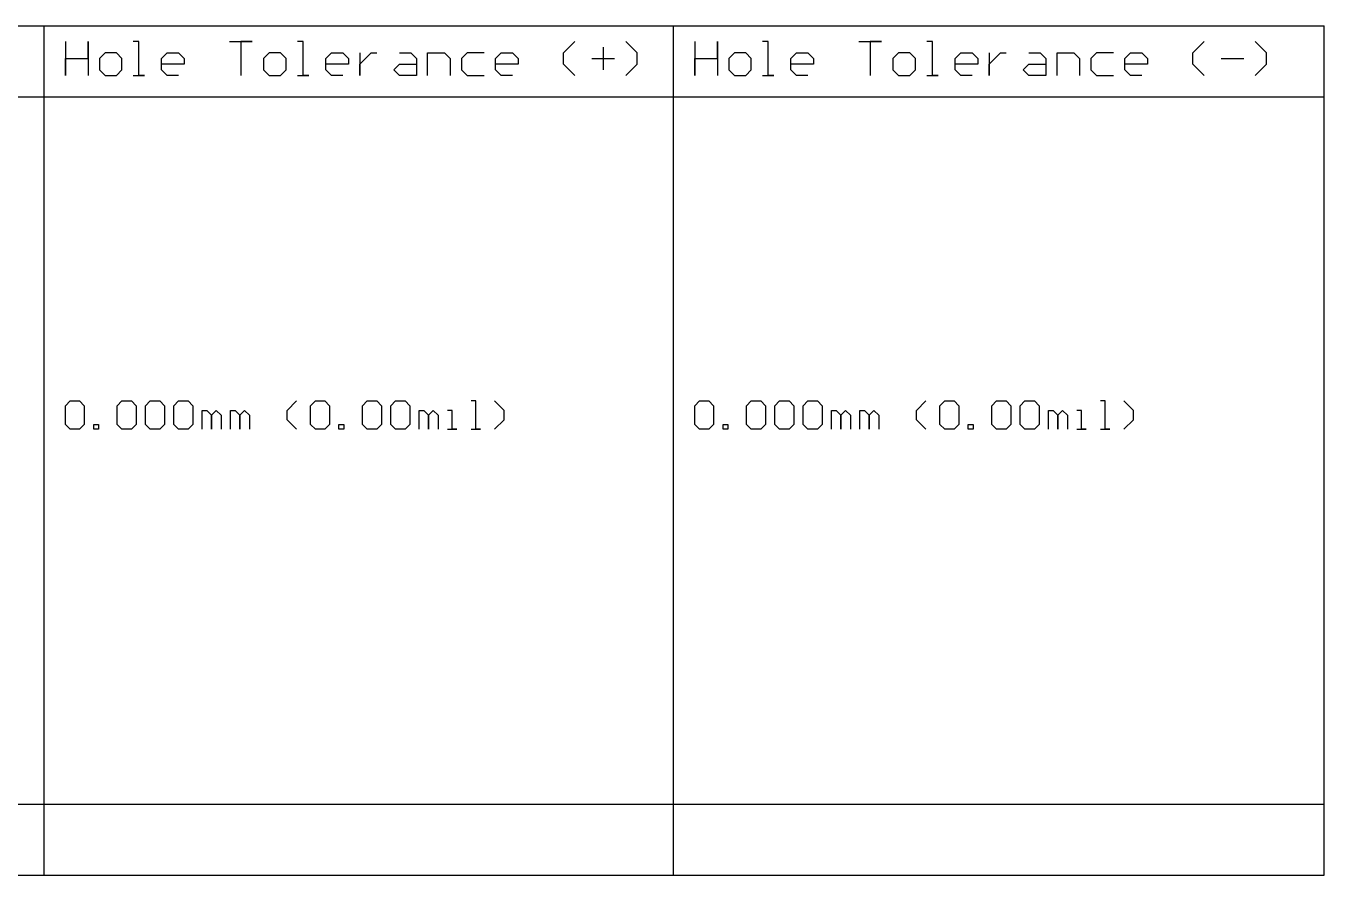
# Model space of a CAD drawing. Header units: millimetres. Extents: x 7.3 to 18.4, y 2.4 to 9.4.
# Drawn here: x 15.633 to 18.383, y 7.647 to 9.447 of the extents above; entities that cross this region are included whole.
import ezdxf

# ---------------------------------------------------------------- set-up
doc = ezdxf.new("R2010")
doc.units = ezdxf.units.MM
doc.header["$MEASUREMENT"] = 0
doc.layers.add('DrillDrawing', color=1, linetype='Continuous')

msp = doc.modelspace()

# ---------------------------------------------------------------- linework, layer by layer
at = {"layer": 'DrillDrawing'}
for p, q in [((7.3225, 9.4475), (18.3834, 9.4475)), ((15.6712, 7.6475), (15.6712, 9.4475)), ((17.0048, 7.6475), (17.0048, 9.4475)), ((18.3834, 7.6475), (18.3834, 9.4475)), ((15.7162, 9.4145), (15.7162, 9.3425)), ((15.7642, 9.3785), (15.7642, 9.4145)), ((15.7642, 9.4145), (15.7642, 9.3425)), ((15.8721, 9.4145), (15.8601, 9.4145)), ((15.8721, 9.3425), (15.8721, 9.4145)), ((16.0641, 9.4145), (16.1121, 9.4145)), ((16.1121, 9.4145), (16.0881, 9.4145)), ((16.0881, 9.4145), (16.0881, 9.3425)), ((16.22, 9.4145), (16.208, 9.4145)), ((16.22, 9.3425), (16.22, 9.4145)), ((16.7719, 9.3905), (16.7958, 9.4145)), ((16.9278, 9.3905), (16.9038, 9.4145)), ((17.0498, 9.4145), (17.0498, 9.3425)), ((17.0978, 9.3785), (17.0978, 9.4145)), ((17.0978, 9.4145), (17.0978, 9.3425)), ((17.2057, 9.4145), (17.1938, 9.4145)), ((17.2057, 9.3425), (17.2057, 9.4145)), ((17.3977, 9.4145), (17.4457, 9.4145)), ((17.4457, 9.4145), (17.4217, 9.4145)), ((17.4217, 9.4145), (17.4217, 9.3425)), ((17.5536, 9.4145), (17.5416, 9.4145)), ((17.5536, 9.3425), (17.5536, 9.4145)), ((18.1055, 9.3905), (18.1295, 9.4145)), ((18.2614, 9.3905), (18.2374, 9.4145)), ((15.8002, 9.3905), (15.7882, 9.3785)), ((15.8242, 9.3905), (15.8002, 9.3905)), ((15.8362, 9.3785), (15.8242, 9.3905)), ((15.9201, 9.3785), (15.9321, 9.3905)), ((15.9321, 9.3905), (15.9561, 9.3905)), ((15.9561, 9.3905), (15.9681, 9.3785)), ((16.1481, 9.3905), (16.1361, 9.3785)), ((16.172, 9.3905), (16.1481, 9.3905)), ((16.184, 9.3785), (16.172, 9.3905)), ((16.268, 9.3785), (16.28, 9.3905)), ((16.28, 9.3905), (16.304, 9.3905)), ((16.304, 9.3905), (16.316, 9.3785)), ((16.34, 9.3905), (16.34, 9.3425)), ((16.352, 9.3785), (16.364, 9.3905)), ((16.364, 9.3905), (16.376, 9.3905)), ((16.424, 9.3905), (16.448, 9.3905)), ((16.448, 9.3905), (16.46, 9.3785)), ((16.4839, 9.3425), (16.4839, 9.3905)), ((16.4839, 9.3905), (16.5199, 9.3905)), ((16.5199, 9.3905), (16.5319, 9.3785)), ((16.5679, 9.3905), (16.5559, 9.3785)), ((16.6039, 9.3905), (16.5679, 9.3905)), ((16.6279, 9.3785), (16.6399, 9.3905)), ((16.6399, 9.3905), (16.6639, 9.3905)), ((16.6639, 9.3905), (16.6759, 9.3785)), ((16.7719, 9.3665), (16.7719, 9.3905)), ((16.8558, 9.4025), (16.8558, 9.3545)), ((16.9278, 9.3665), (16.9278, 9.3905)), ((17.1338, 9.3905), (17.1218, 9.3785)), ((17.1578, 9.3905), (17.1338, 9.3905)), ((17.1698, 9.3785), (17.1578, 9.3905)), ((17.2537, 9.3785), (17.2657, 9.3905)), ((17.2657, 9.3905), (17.2897, 9.3905)), ((17.2897, 9.3905), (17.3017, 9.3785)), ((17.4817, 9.3905), (17.4697, 9.3785)), ((17.5057, 9.3905), (17.4817, 9.3905)), ((17.5176, 9.3785), (17.5057, 9.3905)), ((17.6016, 9.3785), (17.6136, 9.3905)), ((17.6136, 9.3905), (17.6376, 9.3905)), ((17.6376, 9.3905), (17.6496, 9.3785)), ((17.6736, 9.3905), (17.6736, 9.3425)), ((17.6856, 9.3785), (17.6976, 9.3905)), ((17.6976, 9.3905), (17.7096, 9.3905)), ((17.7576, 9.3905), (17.7816, 9.3905)), ((17.7816, 9.3905), (17.7936, 9.3785)), ((17.8176, 9.3425), (17.8176, 9.3905)), ((17.8176, 9.3905), (17.8535, 9.3905)), ((17.8535, 9.3905), (17.8655, 9.3785)), ((17.9015, 9.3905), (17.8895, 9.3785)), ((17.9375, 9.3905), (17.9015, 9.3905)), ((17.9615, 9.3785), (17.9735, 9.3905)), ((17.9735, 9.3905), (17.9975, 9.3905)), ((17.9975, 9.3905), (18.0095, 9.3785)), ((18.1055, 9.3665), (18.1055, 9.3905)), ((18.2614, 9.3665), (18.2614, 9.3905)), ((15.7162, 9.3425), (15.7162, 9.3785)), ((15.7162, 9.3785), (15.7642, 9.3785)), ((15.7882, 9.3785), (15.7882, 9.3545)), ((15.7882, 9.3545), (15.8002, 9.3425)), ((15.8242, 9.3425), (15.8362, 9.3545)), ((15.8362, 9.3545), (15.8362, 9.3785)), ((15.9201, 9.3545), (15.9201, 9.3785)), ((15.9681, 9.3665), (15.9201, 9.3665)), ((15.9321, 9.3425), (15.9201, 9.3545)), ((15.9681, 9.3785), (15.9681, 9.3665)), ((16.1361, 9.3785), (16.1361, 9.3545)), ((16.1361, 9.3545), (16.1481, 9.3425)), ((16.172, 9.3425), (16.184, 9.3545)), ((16.184, 9.3545), (16.184, 9.3785)), ((16.268, 9.3545), (16.268, 9.3785)), ((16.316, 9.3665), (16.268, 9.3665)), ((16.28, 9.3425), (16.268, 9.3545)), ((16.316, 9.3785), (16.316, 9.3665)), ((16.34, 9.3665), (16.352, 9.3785)), ((16.34, 9.3425), (16.34, 9.3665)), ((16.412, 9.3545), (16.424, 9.3665)), ((16.424, 9.3425), (16.412, 9.3545)), ((16.424, 9.3665), (16.46, 9.3665)), ((16.46, 9.3785), (16.46, 9.3425)), ((16.5319, 9.3785), (16.5319, 9.3425)), ((16.5559, 9.3785), (16.5559, 9.3545)), ((16.5559, 9.3545), (16.5679, 9.3425)), ((16.6279, 9.3545), (16.6279, 9.3785)), ((16.6759, 9.3665), (16.6279, 9.3665)), ((16.6399, 9.3425), (16.6279, 9.3545)), ((16.6759, 9.3785), (16.6759, 9.3665)), ((16.7958, 9.3425), (16.7719, 9.3665)), ((16.8318, 9.3785), (16.8798, 9.3785)), ((16.9038, 9.3425), (16.9278, 9.3665)), ((17.0498, 9.3425), (17.0498, 9.3785)), ((17.0498, 9.3785), (17.0978, 9.3785)), ((17.1218, 9.3785), (17.1218, 9.3545)), ((17.1218, 9.3545), (17.1338, 9.3425)), ((17.1578, 9.3425), (17.1698, 9.3545)), ((17.1698, 9.3545), (17.1698, 9.3785)), ((17.2537, 9.3545), (17.2537, 9.3785)), ((17.3017, 9.3665), (17.2537, 9.3665)), ((17.2657, 9.3425), (17.2537, 9.3545)), ((17.3017, 9.3785), (17.3017, 9.3665)), ((17.4697, 9.3785), (17.4697, 9.3545)), ((17.4697, 9.3545), (17.4817, 9.3425)), ((17.5057, 9.3425), (17.5176, 9.3545)), ((17.5176, 9.3545), (17.5176, 9.3785)), ((17.6016, 9.3545), (17.6016, 9.3785)), ((17.6496, 9.3665), (17.6016, 9.3665)), ((17.6136, 9.3425), (17.6016, 9.3545)), ((17.6496, 9.3785), (17.6496, 9.3665)), ((17.6736, 9.3665), (17.6856, 9.3785)), ((17.6736, 9.3425), (17.6736, 9.3665)), ((17.7456, 9.3545), (17.7576, 9.3665)), ((17.7576, 9.3425), (17.7456, 9.3545)), ((17.7576, 9.3665), (17.7936, 9.3665)), ((17.7936, 9.3785), (17.7936, 9.3425)), ((17.8655, 9.3785), (17.8655, 9.3425)), ((17.8895, 9.3785), (17.8895, 9.3545)), ((17.8895, 9.3545), (17.9015, 9.3425)), ((17.9615, 9.3545), (17.9615, 9.3785)), ((18.0095, 9.3665), (17.9615, 9.3665)), ((17.9735, 9.3425), (17.9615, 9.3545)), ((18.0095, 9.3785), (18.0095, 9.3665)), ((18.1295, 9.3425), (18.1055, 9.3665)), ((18.1654, 9.3785), (18.2134, 9.3785)), ((18.2374, 9.3425), (18.2614, 9.3665)), ((15.8002, 9.3425), (15.8242, 9.3425)), ((15.8601, 9.3425), (15.8841, 9.3425)), ((15.8841, 9.3425), (15.8721, 9.3425)), ((15.9561, 9.3425), (15.9321, 9.3425)), ((16.1481, 9.3425), (16.172, 9.3425)), ((16.208, 9.3425), (16.232, 9.3425)), ((16.232, 9.3425), (16.22, 9.3425)), ((16.304, 9.3425), (16.28, 9.3425)), ((16.46, 9.3425), (16.424, 9.3425)), ((16.5679, 9.3425), (16.6039, 9.3425)), ((16.6639, 9.3425), (16.6399, 9.3425)), ((17.1338, 9.3425), (17.1578, 9.3425)), ((17.1938, 9.3425), (17.2177, 9.3425)), ((17.2177, 9.3425), (17.2057, 9.3425)), ((17.2897, 9.3425), (17.2657, 9.3425)), ((17.4817, 9.3425), (17.5057, 9.3425)), ((17.5416, 9.3425), (17.5656, 9.3425)), ((17.5656, 9.3425), (17.5536, 9.3425)), ((17.6376, 9.3425), (17.6136, 9.3425)), ((17.7936, 9.3425), (17.7576, 9.3425)), ((17.9015, 9.3425), (17.9375, 9.3425)), ((17.9975, 9.3425), (17.9735, 9.3425)), ((7.3225, 9.2975), (18.3834, 9.2975)), ((15.7162, 8.6425), (15.7262, 8.6525)), ((15.7162, 8.6025), (15.7162, 8.6425)), ((15.7262, 8.6525), (15.7462, 8.6525)), ((15.7462, 8.6525), (15.7562, 8.6425)), ((15.7562, 8.6425), (15.7562, 8.6025)), ((15.8262, 8.6425), (15.8362, 8.6525)), ((15.8262, 8.6025), (15.8262, 8.6425)), ((15.8362, 8.6525), (15.8561, 8.6525)), ((15.8561, 8.6525), (15.8661, 8.6425)), ((15.8661, 8.6425), (15.8661, 8.6025)), ((15.8861, 8.6425), (15.8961, 8.6525)), ((15.8861, 8.6025), (15.8861, 8.6425)), ((15.8961, 8.6525), (15.9161, 8.6525)), ((15.9161, 8.6525), (15.9261, 8.6425)), ((15.9261, 8.6425), (15.9261, 8.6025)), ((15.9461, 8.6425), (15.9561, 8.6525)), ((15.9461, 8.6025), (15.9461, 8.6425)), ((15.9561, 8.6525), (15.9761, 8.6525)), ((15.9761, 8.6525), (15.9861, 8.6425)), ((15.9861, 8.6425), (15.9861, 8.6025)), ((16.186, 8.6325), (16.206, 8.6525)), ((16.236, 8.6425), (16.246, 8.6525)), ((16.236, 8.6025), (16.236, 8.6425)), ((16.246, 8.6525), (16.266, 8.6525)), ((16.266, 8.6525), (16.276, 8.6425)), ((16.276, 8.6425), (16.276, 8.6025)), ((16.346, 8.6425), (16.356, 8.6525)), ((16.346, 8.6025), (16.346, 8.6425)), ((16.356, 8.6525), (16.376, 8.6525)), ((16.376, 8.6525), (16.386, 8.6425)), ((16.386, 8.6425), (16.386, 8.6025)), ((16.406, 8.6425), (16.416, 8.6525)), ((16.406, 8.6025), (16.406, 8.6425)), ((16.416, 8.6525), (16.436, 8.6525)), ((16.436, 8.6525), (16.446, 8.6425)), ((16.446, 8.6425), (16.446, 8.6025)), ((16.5859, 8.6525), (16.5759, 8.6525)), ((16.5859, 8.5925), (16.5859, 8.6525)), ((16.6459, 8.6325), (16.6259, 8.6525)), ((17.0498, 8.6425), (17.0598, 8.6525)), ((17.0498, 8.6025), (17.0498, 8.6425)), ((17.0598, 8.6525), (17.0798, 8.6525)), ((17.0798, 8.6525), (17.0898, 8.6425)), ((17.0898, 8.6425), (17.0898, 8.6025)), ((17.1598, 8.6425), (17.1698, 8.6525)), ((17.1598, 8.6025), (17.1598, 8.6425)), ((17.1698, 8.6525), (17.1898, 8.6525)), ((17.1898, 8.6525), (17.1998, 8.6425)), ((17.1998, 8.6425), (17.1998, 8.6025)), ((17.2197, 8.6425), (17.2297, 8.6525)), ((17.2197, 8.6025), (17.2197, 8.6425)), ((17.2297, 8.6525), (17.2497, 8.6525)), ((17.2497, 8.6525), (17.2597, 8.6425)), ((17.2597, 8.6425), (17.2597, 8.6025)), ((17.2797, 8.6425), (17.2897, 8.6525)), ((17.2797, 8.6025), (17.2797, 8.6425)), ((17.2897, 8.6525), (17.3097, 8.6525)), ((17.3097, 8.6525), (17.3197, 8.6425)), ((17.3197, 8.6425), (17.3197, 8.6025)), ((17.5196, 8.6325), (17.5396, 8.6525)), ((17.5696, 8.6425), (17.5796, 8.6525)), ((17.5696, 8.6025), (17.5696, 8.6425)), ((17.5796, 8.6525), (17.5996, 8.6525)), ((17.5996, 8.6525), (17.6096, 8.6425)), ((17.6096, 8.6425), (17.6096, 8.6025)), ((17.6796, 8.6425), (17.6896, 8.6525)), ((17.6796, 8.6025), (17.6796, 8.6425)), ((17.6896, 8.6525), (17.7096, 8.6525)), ((17.7096, 8.6525), (17.7196, 8.6425)), ((17.7196, 8.6425), (17.7196, 8.6025)), ((17.7396, 8.6425), (17.7496, 8.6525)), ((17.7396, 8.6025), (17.7396, 8.6425)), ((17.7496, 8.6525), (17.7696, 8.6525)), ((17.7696, 8.6525), (17.7796, 8.6425)), ((17.7796, 8.6425), (17.7796, 8.6025)), ((17.9195, 8.6525), (17.9095, 8.6525)), ((17.9195, 8.5925), (17.9195, 8.6525)), ((17.9795, 8.6325), (17.9595, 8.6525)), ((16.0061, 8.5925), (16.0061, 8.6325)), ((16.0061, 8.6325), (16.0161, 8.6325)), ((16.0161, 8.6325), (16.0261, 8.6225)), ((16.0261, 8.6225), (16.0361, 8.6325)), ((16.0261, 8.6225), (16.0261, 8.5925)), ((16.0261, 8.5925), (16.0261, 8.6225)), ((16.0361, 8.6325), (16.0461, 8.6225)), ((16.0461, 8.6225), (16.0461, 8.5925)), ((16.0661, 8.5925), (16.0661, 8.6325)), ((16.0661, 8.6325), (16.0761, 8.6325)), ((16.0761, 8.6325), (16.0861, 8.6225)), ((16.0861, 8.6225), (16.0961, 8.6325)), ((16.0861, 8.6225), (16.0861, 8.5925)), ((16.0861, 8.5925), (16.0861, 8.6225)), ((16.0961, 8.6325), (16.1061, 8.6225)), ((16.1061, 8.6225), (16.1061, 8.5925)), ((16.186, 8.6125), (16.186, 8.6325)), ((16.206, 8.5925), (16.186, 8.6125)), ((16.4659, 8.5925), (16.4659, 8.6325)), ((16.4659, 8.6325), (16.4759, 8.6325)), ((16.4759, 8.6325), (16.4859, 8.6225)), ((16.4859, 8.6225), (16.4959, 8.6325)), ((16.4859, 8.6225), (16.4859, 8.5925)), ((16.4859, 8.5925), (16.4859, 8.6225)), ((16.4959, 8.6325), (16.5059, 8.6225)), ((16.5059, 8.6225), (16.5059, 8.5925)), ((16.5359, 8.6325), (16.5259, 8.6325)), ((16.5359, 8.5925), (16.5359, 8.6325)), ((16.6259, 8.5925), (16.6459, 8.6125)), ((16.6459, 8.6125), (16.6459, 8.6325)), ((17.3397, 8.5925), (17.3397, 8.6325)), ((17.3397, 8.6325), (17.3497, 8.6325)), ((17.3497, 8.6325), (17.3597, 8.6225)), ((17.3597, 8.6225), (17.3697, 8.6325)), ((17.3597, 8.6225), (17.3597, 8.5925)), ((17.3597, 8.5925), (17.3597, 8.6225)), ((17.3697, 8.6325), (17.3797, 8.6225)), ((17.3797, 8.6225), (17.3797, 8.5925)), ((17.3997, 8.5925), (17.3997, 8.6325)), ((17.3997, 8.6325), (17.4097, 8.6325)), ((17.4097, 8.6325), (17.4197, 8.6225)), ((17.4197, 8.6225), (17.4297, 8.6325)), ((17.4197, 8.6225), (17.4197, 8.5925)), ((17.4197, 8.5925), (17.4197, 8.6225)), ((17.4297, 8.6325), (17.4397, 8.6225)), ((17.4397, 8.6225), (17.4397, 8.5925)), ((17.5196, 8.6125), (17.5196, 8.6325)), ((17.5396, 8.5925), (17.5196, 8.6125)), ((17.7996, 8.5925), (17.7996, 8.6325)), ((17.7996, 8.6325), (17.8096, 8.6325)), ((17.8096, 8.6325), (17.8196, 8.6225)), ((17.8196, 8.6225), (17.8295, 8.6325)), ((17.8196, 8.6225), (17.8196, 8.5925)), ((17.8196, 8.5925), (17.8196, 8.6225)), ((17.8295, 8.6325), (17.8395, 8.6225)), ((17.8395, 8.6225), (17.8395, 8.5925)), ((17.8695, 8.6325), (17.8595, 8.6325)), ((17.8695, 8.5925), (17.8695, 8.6325)), ((17.9595, 8.5925), (17.9795, 8.6125)), ((17.9795, 8.6125), (17.9795, 8.6325)), ((15.7262, 8.5925), (15.7162, 8.6025)), ((15.7462, 8.5925), (15.7262, 8.5925)), ((15.7562, 8.6025), (15.7462, 8.5925)), ((15.7762, 8.5925), (15.7762, 8.6025)), ((15.7762, 8.6025), (15.7862, 8.6025)), ((15.7862, 8.5925), (15.7762, 8.5925)), ((15.7862, 8.6025), (15.7862, 8.5925)), ((15.8362, 8.5925), (15.8262, 8.6025)), ((15.8561, 8.5925), (15.8362, 8.5925)), ((15.8661, 8.6025), (15.8561, 8.5925)), ((15.8961, 8.5925), (15.8861, 8.6025)), ((15.9161, 8.5925), (15.8961, 8.5925)), ((15.9261, 8.6025), (15.9161, 8.5925)), ((15.9561, 8.5925), (15.9461, 8.6025)), ((15.9761, 8.5925), (15.9561, 8.5925)), ((15.9861, 8.6025), (15.9761, 8.5925)), ((16.246, 8.5925), (16.236, 8.6025)), ((16.266, 8.5925), (16.246, 8.5925)), ((16.276, 8.6025), (16.266, 8.5925)), ((16.296, 8.5925), (16.296, 8.6025)), ((16.296, 8.6025), (16.306, 8.6025)), ((16.306, 8.5925), (16.296, 8.5925)), ((16.306, 8.6025), (16.306, 8.5925)), ((16.356, 8.5925), (16.346, 8.6025)), ((16.376, 8.5925), (16.356, 8.5925)), ((16.386, 8.6025), (16.376, 8.5925)), ((16.416, 8.5925), (16.406, 8.6025)), ((16.436, 8.5925), (16.416, 8.5925)), ((16.446, 8.6025), (16.436, 8.5925)), ((16.5259, 8.5925), (16.5459, 8.5925)), ((16.5459, 8.5925), (16.5359, 8.5925)), ((16.5759, 8.5925), (16.5959, 8.5925)), ((16.5959, 8.5925), (16.5859, 8.5925)), ((17.0598, 8.5925), (17.0498, 8.6025)), ((17.0798, 8.5925), (17.0598, 8.5925)), ((17.0898, 8.6025), (17.0798, 8.5925)), ((17.1098, 8.5925), (17.1098, 8.6025)), ((17.1098, 8.6025), (17.1198, 8.6025)), ((17.1198, 8.5925), (17.1098, 8.5925)), ((17.1198, 8.6025), (17.1198, 8.5925)), ((17.1698, 8.5925), (17.1598, 8.6025)), ((17.1898, 8.5925), (17.1698, 8.5925)), ((17.1998, 8.6025), (17.1898, 8.5925)), ((17.2297, 8.5925), (17.2197, 8.6025)), ((17.2497, 8.5925), (17.2297, 8.5925)), ((17.2597, 8.6025), (17.2497, 8.5925)), ((17.2897, 8.5925), (17.2797, 8.6025)), ((17.3097, 8.5925), (17.2897, 8.5925)), ((17.3197, 8.6025), (17.3097, 8.5925)), ((17.5796, 8.5925), (17.5696, 8.6025)), ((17.5996, 8.5925), (17.5796, 8.5925)), ((17.6096, 8.6025), (17.5996, 8.5925)), ((17.6296, 8.5925), (17.6296, 8.6025)), ((17.6296, 8.6025), (17.6396, 8.6025)), ((17.6396, 8.5925), (17.6296, 8.5925)), ((17.6396, 8.6025), (17.6396, 8.5925)), ((17.6896, 8.5925), (17.6796, 8.6025)), ((17.7096, 8.5925), (17.6896, 8.5925)), ((17.7196, 8.6025), (17.7096, 8.5925)), ((17.7496, 8.5925), (17.7396, 8.6025)), ((17.7696, 8.5925), (17.7496, 8.5925)), ((17.7796, 8.6025), (17.7696, 8.5925)), ((17.8595, 8.5925), (17.8795, 8.5925)), ((17.8795, 8.5925), (17.8695, 8.5925)), ((17.9095, 8.5925), (17.9295, 8.5925)), ((17.9295, 8.5925), (17.9195, 8.5925)), ((7.3225, 7.7975), (18.3834, 7.7975)), ((7.3225, 7.6475), (18.3834, 7.6475))]:
    msp.add_line(p, q, dxfattribs=at)

doc.saveas('drawing.dxf')
